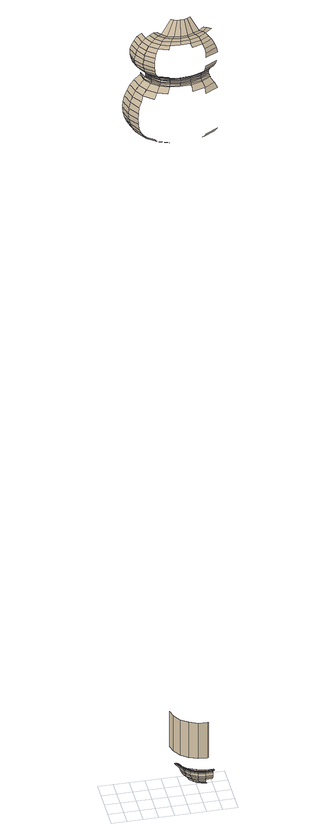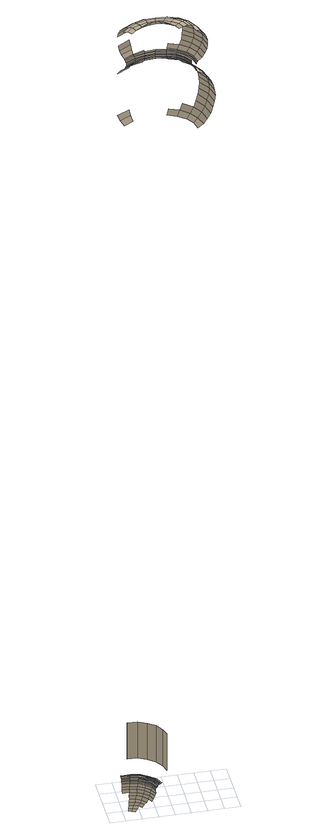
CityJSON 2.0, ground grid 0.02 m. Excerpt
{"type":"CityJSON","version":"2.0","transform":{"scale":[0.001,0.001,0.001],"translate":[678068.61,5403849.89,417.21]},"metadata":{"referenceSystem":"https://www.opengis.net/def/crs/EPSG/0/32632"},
"CityObjects":{
"building1":{"type":"Building","attributes":{"name":"building","dataAvailable":"Sufficient","opendrive_identifier_modelDate":"13-06-17","opendrive_identifier_modelName":"892_SAVe_Ingolstadt","opendrive_identifier_modelVendor":"3D Mapping Solutions","opendrive_identifier_roadObjectName":"building","opendrive_identifier_sourceFileName":"2019-11-29_SAVe_Ingolstadt_Prio5","opendrive_roadObject_dynamic":"false","opendrive_roadObject_orientation":"none","opendrive_roadObject_type":"BUILDING","opendrive_road_length":"211.9635830812","opendrive_road_rule":"RIGHTHANDTRAFFIC","measuredHeight":13.14},"children":["building1-1"]},
"building1-1":{"type":"BuildingInstallation","attributes":{"@cityeditor:layer":"Unclassified.LoD3","relationToConstruction":"outside"},"parents":["building1"],"geometry":[{"type":"MultiSurface","lod":"3","boundaries":[[[0,1,2,3]],[[1,4,5,2]],[[6,0,3,7]],[[4,8,9,5]],[[10,11,1,0]],[[11,12,4,1]],[[12,13,8,4]],[[14,10,0,6]],[[15,6,7,16]],[[8,17,18,9]],[[19,14,6,15]],[[13,20,17,8]],[[17,21,22,18]],[[23,15,16,24]],[[20,25,21,17]],[[26,19,15,23]],[[27,28,29,30]],[[31,27,30,32]],[[28,33,34,29]],[[35,36,28,27]],[[37,35,27,31]],[[38,31,32,39]],[[40,23,24,41]],[[21,42,43,22]],[[36,44,33,28]],[[45,37,31,38]],[[33,46,47,34]],[[25,48,42,21]],[[49,26,23,40]],[[50,38,39,51]],[[44,52,46,33]],[[53,45,38,50]],[[46,54,55,47]],[[56,57,36,35]],[[58,56,35,37]],[[59,40,41,60]],[[57,61,44,36]],[[52,62,54,46]],[[63,50,51,64]],[[65,58,37,45]],[[42,66,67,68,69,43]],[[70,71,26,49]],[[72,73,48,25]],[[74,49,40,59]],[[75,53,50,63]],[[61,76,52,44]],[[48,77,78,67,66,42]],[[79,65,45,53]],[[54,80,81,55]],[[82,63,64,83]],[[84,82,83,85]],[[67,86,87,68]],[[62,88,80,54]],[[89,75,63,82]],[[86,90,91,87]],[[92,84,85,93]],[[76,94,62,52]],[[95,89,82,84]],[[78,96,86,67]],[[97,95,84,92]],[[96,98,90,86]],[[99,70,49,74]],[[98,100,101,90]],[[102,97,92,103]],[[104,79,53,75]],[[105,102,103,106]],[[107,105,106,108]],[[109,107,108,110]],[[100,109,110,101]],[[73,111,112,78,77,48]],[[94,113,88,62]],[[114,104,75,89]],[[88,115,116,80]],[[112,117,96,78]],[[118,114,89,95]],[[117,119,98,96]],[[120,118,95,97]],[[119,121,100,98]],[[122,120,97,102]],[[121,123,109,100]],[[124,122,102,105]],[[125,124,105,107]],[[123,125,107,109]],[[113,126,115,88]],[[127,128,70,99]],[[115,129,130,116]],[[131,132,79,104]],[[133,134,135,112,111,73]],[[136,137,113,94]],[[138,131,104,114]],[[135,139,117,112]],[[140,138,114,118]],[[141,140,118,120]],[[139,142,119,117]],[[126,143,129,115]],[[142,144,121,119]],[[145,141,120,122]],[[144,146,123,121]],[[147,145,122,124]],[[146,148,125,123]],[[148,147,124,125]],[[129,149,150,130]],[[137,151,126,113]],[[143,152,149,129]],[[151,153,143,126]],[[154,155,138,140]],[[156,157,139,135]],[[158,154,140,141]],[[157,159,142,139]],[[160,158,141,145]],[[159,161,144,142]],[[162,163,148,146]],[[161,162,146,144]],[[164,160,145,147]],[[163,164,147,148]],[[153,165,152,143]],[[166,167,151,137]],[[167,168,153,151]],[[152,169,170,149]],[[168,171,165,153]],[[165,172,169,152]],[[173,174,175,176]],[[174,177,178,175]],[[179,180,157,156]],[[181,182,155,154]],[[180,183,159,157]],[[184,181,154,158]],[[183,185,161,159]],[[186,184,158,160]],[[185,187,162,161]],[[188,189,164,163]],[[189,186,160,164]],[[187,188,163,162]],[[190,191,192,193]],[[194,195,167,166]],[[191,196,192]],[[171,197,172,165]],[[191,198,199,196]],[[177,200,201,178]],[[195,202,168,167]],[[198,203,204,199]],[[193,192,205]],[[203,206,207,204]],[[202,208,171,168]],[[192,196,209,205]],[[206,210,211,207]],[[210,212,211]],[[196,199,213,209]],[[212,214,215,211]],[[199,204,216,213]],[[214,217,218,215]],[[204,207,219,216]],[[217,220,218]],[[217,221,222,220]],[[207,211,223,219]],[[208,224,197,171]],[[221,225,226,222]],[[225,227,228,226]],[[211,229,223]],[[227,230,231,228]],[[211,215,232,229]],[[230,233,234,231]],[[215,218,235,232]],[[205,236,237]],[[218,220,235]],[[220,222,238,235]],[[200,239,240,201]],[[205,209,241,236]],[[222,226,242,238]],[[233,243,244,234]],[[226,228,245,242]],[[228,231,246,245]],[[209,213,247,241]],[[205,248,249,237]],[[213,216,250,247]],[[231,234,251,246]],[[243,252,253,244]],[[216,219,254,250]],[[255,256,187,185]],[[257,258,189,188]],[[256,257,188,187]],[[258,259,186,189]],[[260,261,182,181]],[[262,263,180,179]],[[264,265,194,266]],[[259,267,184,186]],[[268,255,185,183]],[[234,244,269,251]],[[219,223,270,254]],[[267,260,181,184]],[[263,268,183,180]],[[271,272,262,179,273,274]],[[261,275,276,182]],[[265,277,195,194]],[[277,278,202,195]],[[278,279,208,202]],[[223,229,280,270]],[[279,281,224,208]],[[229,232,282,280]],[[244,253,283,269]],[[232,235,284,282]],[[235,238,285,284]],[[238,242,286,285]],[[242,245,287,286]],[[245,246,288,287]],[[253,289,290,283]],[[246,251,291,288]],[[251,269,292,291]],[[237,236,293]],[[236,241,294,293]],[[289,295,296,290]],[[269,283,297,292]],[[241,247,298,294]],[[237,249,299,293]],[[247,250,300,298]],[[239,301,302,240]],[[303,304,281,279]],[[250,254,300]],[[254,270,305,300]],[[283,290,306,297]],[[270,280,307,305]],[[280,282,308,307]],[[295,309,310,296]],[[282,284,311,308]],[[284,285,312,311]],[[313,303,279,278]],[[285,286,314,312]],[[290,296,315,306]],[[286,287,316,314]],[[287,288,317,316]],[[288,291,318,317]],[[319,313,278,277]],[[291,292,320,318]],[[296,310,321,315]],[[292,297,322,320]],[[323,319,277,265]],[[301,324,325,302]],[[326,327,256,255]],[[328,329,258,257]],[[327,328,257,256]],[[329,330,259,258]],[[331,326,255,268]],[[330,332,267,259]],[[333,323,265,264]],[[334,331,268,263]],[[332,335,260,267]],[[336,334,263,262]],[[335,337,261,260]],[[297,306,338,322]],[[337,339,275,261]],[[340,341,336,262,272,271]],[[339,342,343,275]],[[344,345,346,347]],[[348,333,264,349]],[[310,350,351,321]],[[342,352,353,343]],[[306,315,354,338]],[[293,294,355,356]],[[352,357,358,353]],[[359,348,349,360]],[[345,361,362,346]],[[363,340,271,364]],[[294,298,365,355]],[[293,299,366,356]],[[367,359,360,368]],[[298,300,369,365]],[[300,305,370,369]],[[315,321,371,354]],[[305,307,372,370]],[[307,308,373,372]],[[350,374,375,351]],[[308,311,376,373]],[[311,312,377,376]],[[312,314,378,377]],[[316,317,379,380]],[[314,316,380,378]],[[381,382,303,313]],[[317,318,383,379]],[[321,351,384,371]],[[318,320,385,383]],[[386,381,313,319]],[[351,375,387,384]]]}]}
},
"vertices":[
[12,26,1030],[11,26,1038],[7,42,1038],[8,42,1030],[12,26,1046],[8,42,1046],[14,27,1022],[10,42,1022],[14,27,1054],[10,42,1054],[21,12,1030],[20,12,1038],[21,12,1046],[22,13,1054],[22,13,1022],[17,28,1014],[13,43,1014],[17,28,1061],[13,43,1061],[25,15,1014],[25,15,1061],[21,30,1068],[17,44,1068],[21,30,1007],[17,44,1007],[28,18,1068],[28,18,1007],[20,30,1115],[21,30,1122],[17,44,1122],[17,44,1115],[21,30,1109],[18,44,1109],[23,31,1128],[19,44,1128],[28,18,1115],[29,18,1122],[29,18,1109],[24,31,1103],[20,44,1103],[26,32,1001],[22,45,1001],[26,32,1074],[22,45,1074],[30,19,1128],[31,20,1103],[26,32,1133],[22,45,1133],[33,21,1074],[33,21,1001],[27,33,1098],[24,45,1098],[33,21,1133],[34,22,1098],[30,34,1138],[26,46,1138],[40,8,1115],[40,8,1122],[41,9,1109],[32,35,996],[29,46,996],[41,10,1128],[36,23,1138],[32,35,1094],[29,46,1094],[42,11,1103],[32,35,1079],[33,35,1080],[30,46,1080],[29,46,1079],[44,12,1001],[40,8,1007],[40,8,1068],[44,12,1074],[38,25,996],[38,25,1094],[43,12,1133],[38,25,1079],[39,25,1080],[45,13,1098],[35,36,1141],[32,47,1141],[33,35,1093],[30,46,1093],[33,35,1092],[31,47,1092],[33,35,1081],[31,47,1081],[41,26,1141],[39,25,1093],[34,36,1083],[31,47,1083],[34,36,1091],[31,47,1091],[46,15,1138],[40,26,1092],[40,26,1081],[40,26,1091],[40,26,1083],[48,17,996],[41,27,1084],[35,36,1084],[41,27,1089],[35,36,1089],[48,17,1094],[41,27,1088],[35,36,1088],[41,27,1087],[35,36,1087],[41,27,1085],[35,36,1085],[48,17,1079],[48,18,1080],[50,19,1141],[48,18,1093],[45,30,1143],[40,38,1143],[49,18,1081],[49,18,1092],[49,19,1083],[49,19,1091],[50,19,1084],[50,19,1089],[50,19,1085],[50,19,1088],[50,20,1087],[53,23,1143],[60,12,996],[57,7,1001],[50,34,1144],[46,41,1144],[60,12,1094],[58,8,1098],[57,7,1074],[60,12,1079],[60,13,1080],[59,10,1138],[61,14,1141],[60,13,1093],[60,13,1081],[60,13,1092],[61,14,1091],[61,14,1083],[57,28,1144],[61,15,1084],[61,15,1089],[61,15,1085],[61,15,1088],[61,15,1087],[55,37,1143],[51,43,1143],[63,19,1143],[61,32,1143],[66,24,1144],[74,12,1092],[73,11,1093],[73,11,1080],[74,12,1081],[74,12,1091],[74,12,1083],[74,13,1089],[74,13,1084],[74,13,1085],[74,13,1087],[74,13,1088],[69,29,1143],[74,13,1141],[75,18,1143],[76,23,1144],[72,45,1157],[69,47,1157],[77,28,1143],[76,43,1157],[67,46,62],[70,36,62],[70,36,115],[67,46,115],[76,26,62],[76,26,115],[87,12,1080],[87,13,1081],[87,13,1092],[87,12,1093],[87,13,1083],[87,13,1091],[87,14,1084],[87,14,1089],[87,14,1085],[87,14,1087],[87,14,1088],[72,40,40],[73,40,40],[77,31,40],[76,30,40],[87,14,1141],[87,19,1143],[78,31,40],[80,43,1157],[74,41,40],[79,32,40],[85,19,62],[85,19,115],[86,24,1144],[75,41,39],[79,32,39],[84,23,40],[76,41,39],[80,33,39],[86,29,1143],[85,24,40],[77,41,38],[81,33,38],[77,42,38],[86,25,40],[78,42,37],[82,34,37],[86,25,39],[79,42,36],[82,34,36],[87,26,39],[83,34,36],[79,42,35],[83,34,35],[87,26,38],[85,43,1157],[80,42,34],[83,35,34],[80,42,32],[83,35,32],[88,27,38],[80,43,28],[84,35,28],[88,27,37],[81,43,25],[85,36,25],[89,28,36],[94,18,40],[93,17,40],[89,28,35],[96,14,62],[96,14,115],[94,19,40],[90,28,34],[83,44,21],[86,36,21],[90,28,32],[90,29,28],[95,19,40],[87,26,40],[96,22,40],[95,20,39],[91,30,25],[85,44,18],[88,38,18],[96,21,39],[100,18,1084],[100,18,1085],[100,18,1087],[100,18,1088],[100,18,1089],[101,17,1092],[101,16,1093],[101,16,1080],[101,17,1081],[102,14,1138],[100,18,1141],[88,9,1138],[101,18,1091],[101,18,1083],[92,31,21],[96,21,38],[104,11,1074],[102,16,1079],[88,11,1079],[88,6,1074],[102,16,1094],[88,11,1094],[99,22,1143],[96,27,1144],[94,32,1143],[96,22,38],[89,45,1157],[97,23,37],[94,32,18],[97,23,36],[97,24,35],[98,24,34],[98,24,32],[98,24,28],[90,39,14],[95,34,14],[99,25,25],[99,27,21],[105,15,40],[105,16,40],[93,40,12],[97,36,12],[100,28,18],[106,17,40],[106,19,40],[106,18,39],[108,13,62],[108,13,115],[102,36,1143],[93,47,1157],[106,19,38],[102,30,14],[106,20,38],[107,20,37],[96,42,9],[100,38,9],[107,21,36],[107,21,35],[106,32,1144],[107,22,34],[103,33,12],[107,22,32],[107,22,28],[108,23,25],[109,29,1143],[108,25,21],[105,35,9],[109,26,18],[112,25,1141],[109,13,62],[109,13,115],[112,25,1084],[112,25,1085],[112,25,1087],[112,25,1088],[112,25,1089],[113,25,1083],[113,25,1091],[115,22,1138],[113,24,1081],[113,24,1092],[114,24,1080],[114,24,1093],[109,29,14],[114,23,1094],[118,19,1074],[114,23,1079],[117,20,1098],[103,12,1098],[114,23,996],[118,19,1001],[104,11,1001],[102,16,996],[118,19,1133],[104,11,1133],[102,41,7],[107,38,7],[119,18,1103],[104,9,1103],[110,31,12],[117,16,40],[117,15,40],[120,16,1109],[105,7,1109],[120,17,1128],[105,8,1128],[121,16,1007],[105,7,1007],[121,16,1068],[105,7,1068],[117,17,40],[117,19,40],[121,16,1122],[105,7,1122],[117,18,39],[117,19,38],[111,34,9],[117,20,38],[117,20,37],[105,43,5],[109,41,5],[117,21,36],[117,21,35],[117,22,34],[117,22,28],[117,22,32],[113,39,1144],[109,42,1143],[117,23,25],[112,37,7],[117,25,21],[118,37,1143],[113,40,5]
]}
